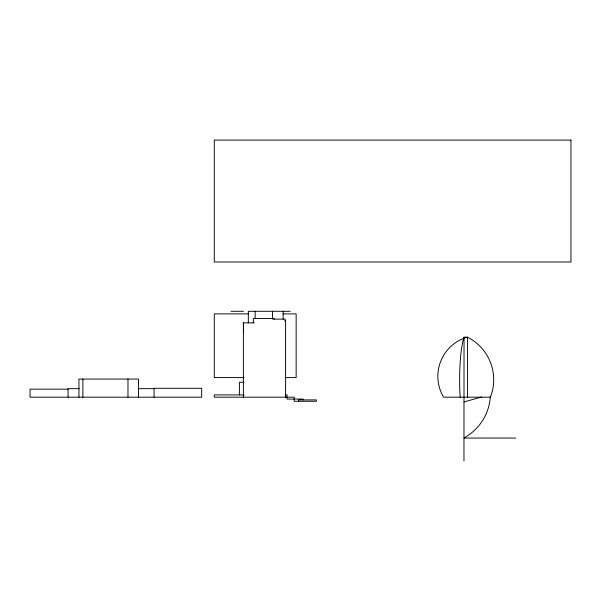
<?xml version="1.0" encoding="UTF-8"?>
<svg xmlns="http://www.w3.org/2000/svg" width="601" height="601" viewBox="0 0 601 601"><rect width="100%" height="100%" fill="white"/><g stroke="black" fill="none" stroke-linecap="round" stroke-linejoin="round"><path stroke-width="0.9" d="M463.964 401.949L481.581 397.021M231.009 311.295L243.495 311.295M290.193 311.295L248.326 311.295L248.326 322.842M248.701 313.887L214.272 313.887L214.272 377.586L244.051 377.586M283.124 313.887L296.15 313.887L296.15 377.586L284.987 377.586M273.432 319.131L285.137 319.131L285.137 320.836M284.889 320.836L285.603 320.836L285.603 397.186M254.298 322.842L243.39 322.842L243.39 397.186M460.178 397.148A47.381 7.873 90 0 1 464.032 337.176L467.563 337.229A47.381 46.728 -90 0 1 490.431 397.148M243.916 382.236L239.401 382.236L239.401 394.917M79.294 388.644L68.071 388.644L68.071 397.186M138.2 388.644L154.089 388.644M68.071 389.163L30.05 389.163L30.05 397.186L201.696 397.186L201.696 388.291L154.089 388.291L154.089 397.186M244.149 394.917L214.272 394.917L214.272 397.186L294.174 397.186L294.174 401.273L316.396 401.273L316.396 399.905L298.599 399.905L298.599 401.273M285.22 394.917L287.09 394.917L287.09 399.087L303.024 399.087L303.024 399.905M490.521 397.186L443.591 397.186A40.763 40.755 0 0 1 467.06 337.229M515.613 438.046L463.964 438.046A52.497 51.062 0 0 0 490.333 396.314M467.563 337.229L467.563 397.186M464.032 337.229L463.964 460.907M283.124 311.295L283.124 319.131M274.086 319.131L274.086 318.522L253.352 318.522L253.352 322.842M272.546 311.295L272.546 319.131M255.147 311.295L255.147 318.522M243.495 322.842L243.495 332.458M138.485 397.186L138.485 379.051L78.934 379.051L78.934 397.186M127.983 379.051L127.983 397.186M82.885 379.051L82.885 397.186M570.95 140.093L214.272 140.093L214.272 261.998L570.95 261.998L570.95 140.093"/></g></svg>
